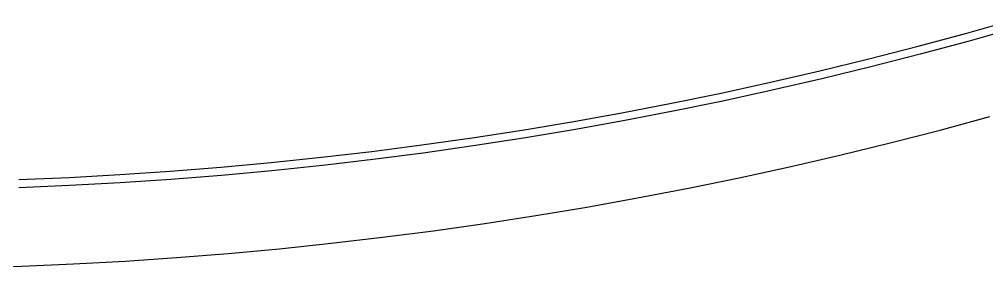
# Model space of a CAD drawing. Extents: x -16 to 132, y -40 to 113.
# Drawn here: x 57.99 to 75.56, y -39.66 to -35.15 of the extents above; entities that cross this region are included whole.
import ezdxf

# ---------------------------------------------------------------- set-up
doc = ezdxf.new("R2010")
doc.units = 0

msp = doc.modelspace()

# ---------------------------------------------------------------- linework, layer by layer
for p, q in [((75.2038, -35.3973), (76.0885, -35.1466)), ((76.1303, -35.2907), (75.2439, -35.5419)), ((74.3162, -35.6371), (75.2038, -35.3973)), ((73.4257, -35.866), (74.3162, -35.6371)), ((75.2439, -35.5419), (74.3544, -35.7821)), ((74.3544, -35.7821), (73.4621, -36.0115)), ((72.5324, -36.0839), (73.4257, -35.866)), ((73.4621, -36.0115), (72.5671, -36.2298)), ((71.6366, -36.2909), (72.5324, -36.0839)), ((70.7382, -36.4868), (71.6366, -36.2909)), ((72.5671, -36.2298), (71.6694, -36.4372)), ((69.8375, -36.6717), (70.7382, -36.4868)), ((71.6694, -36.4372), (70.7693, -36.6336)), ((68.9346, -36.8456), (69.8375, -36.6717)), ((70.7693, -36.6336), (69.8668, -36.8188)), ((68.0297, -37.0083), (68.9346, -36.8456)), ((69.8668, -36.8188), (68.9621, -36.993)), ((67.1228, -37.1599), (68.0297, -37.0083)), ((68.9621, -36.993), (68.0554, -37.1561)), ((74.7176, -37.1601), (75.6239, -36.9153)), ((66.2142, -37.3004), (67.1228, -37.1599)), ((68.0554, -37.1561), (67.1467, -37.308)), ((73.8084, -37.3938), (74.7176, -37.1601)), ((64.392, -37.5479), (65.3038, -37.4298)), ((65.3038, -37.4298), (66.2142, -37.3004)), ((67.1467, -37.308), (66.2362, -37.4488)), ((72.8963, -37.6163), (73.8084, -37.3938)), ((63.4788, -37.6549), (64.392, -37.5479)), ((65.324, -37.5784), (64.4104, -37.6968)), ((66.2362, -37.4488), (65.324, -37.5784)), ((61.6488, -37.8351), (62.5643, -37.7506)), ((62.5643, -37.7506), (63.4788, -37.6549)), ((64.4104, -37.6968), (63.4953, -37.804)), ((71.9816, -37.8276), (72.8963, -37.6163)), ((59.8148, -37.9704), (60.7322, -37.9084)), ((60.7322, -37.9084), (61.6488, -37.8351)), ((62.579, -37.8999), (61.6616, -37.9846)), ((63.4953, -37.804), (62.579, -37.8999)), ((71.0644, -38.0277), (71.9816, -37.8276)), ((57.9782, -38.0606), (58.8968, -38.0211)), ((58.8968, -38.0211), (59.8148, -37.9704)), ((59.8241, -38.1201), (58.9041, -38.1709)), ((60.7433, -38.058), (59.8241, -38.1201)), ((61.6616, -37.9846), (60.7433, -38.058)), ((70.1448, -38.2165), (71.0644, -38.0277)), ((58.9041, -38.1709), (57.9837, -38.2105)), ((69.2229, -38.394), (70.1448, -38.2165)), ((68.299, -38.5601), (69.2229, -38.394)), ((67.373, -38.7149), (68.299, -38.5601)), ((66.4453, -38.8584), (67.373, -38.7149)), ((64.5848, -39.1111), (65.5158, -38.9904)), ((65.5158, -38.9904), (66.4453, -38.8584)), ((63.6524, -39.2203), (64.5848, -39.1111)), ((61.7839, -39.4043), (62.7187, -39.318)), ((62.7187, -39.318), (63.6524, -39.2203)), ((59.9114, -39.5424), (60.8481, -39.4791)), ((60.8481, -39.4791), (61.7839, -39.4043)), ((57.0978, -39.6633), (58.0361, -39.6346)), ((58.0361, -39.6346), (58.9741, -39.5942)), ((58.9741, -39.5942), (59.9114, -39.5424))]:
    msp.add_line(p, q)

doc.saveas('drawing.dxf')
